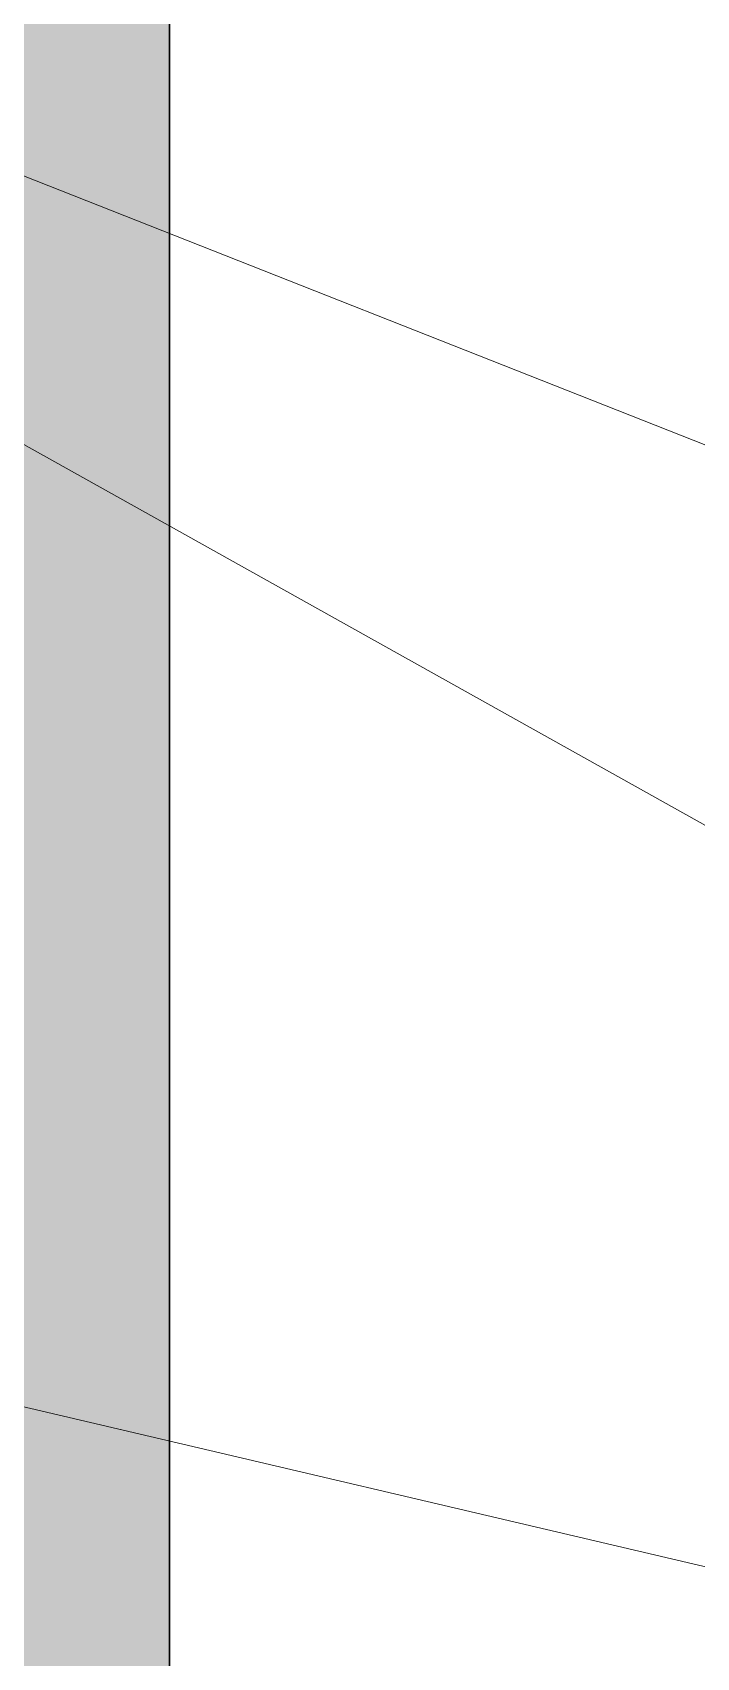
# Model space of a CAD drawing. Header units: metres. Extents: x 0 to 24.2, y -20 to 5.6.
# Drawn here: x 13.717 to 14.268, y -16.657 to -15.309 of the extents above; entities that cross this region are included whole.
import ezdxf

# ---------------------------------------------------------------- set-up
doc = ezdxf.new("R2010")
doc.units = ezdxf.units.M
doc.header["$LTSCALE"] = 0.25
doc.layers.add('ISO-ARISTAS', color=8, linetype='CONTINUOUS')
doc.layers.add('ISO-CONCRETO-SUP', color=254, linetype='CONTINUOUS', true_color=0xe8e8e8)
doc.layers.add('LLAMADAS', color=30, linetype='CONTINUOUS', lineweight=18)

msp = doc.modelspace()

# ---------------------------------------------------------------- linework, layer by layer
at = {"layer": 'ISO-ARISTAS', "color": 250}
for p, q in [((13.8312, -15.45), (13.8312, -15.2)), ((13.8312, -15.2), (13.8312, -15.45)), ((13.8312, -15.7), (13.8312, -15.45)), ((13.8312, -15.45), (13.8312, -15.7)), ((13.8312, -15.95), (13.8312, -15.7)), ((13.8312, -15.7), (13.8312, -15.95)), ((13.8312, -16.2), (13.8312, -15.95)), ((13.8312, -15.95), (13.8312, -16.2)), ((13.8312, -16.45), (13.8312, -16.2)), ((13.8312, -16.2), (13.8312, -16.45)), ((13.8312, -16.7), (13.8312, -16.45)), ((13.8312, -16.45), (13.8312, -16.7))]:
    msp.add_line(p, q, dxfattribs=at)
at = {"layer": 'ISO-CONCRETO-SUP', "true_color": 0xbcb7ad}
for points in [[(13.6147, -15.325), (13.8312, -15.45), (13.6147, -15.075), (13.8312, -15.2)], [(13.6147, -15.575), (13.8312, -15.7), (13.6147, -15.325), (13.8312, -15.45)], [(13.6147, -15.825), (13.8312, -15.95), (13.6147, -15.575), (13.8312, -15.7)], [(13.6147, -16.075), (13.8312, -16.2), (13.6147, -15.825), (13.8312, -15.95)], [(13.6147, -16.325), (13.8312, -16.45), (13.6147, -16.075), (13.8312, -16.2)], [(13.6147, -16.575), (13.8312, -16.7), (13.6147, -16.325), (13.8312, -16.45)], [(13.6147, -16.825), (13.8312, -16.95), (13.6147, -16.575), (13.8312, -16.7)]]:
    msp.add_solid(points, dxfattribs=at)
at = {"layer": 'ISO-CONCRETO-SUP', "true_color": 0xa8a49b}
for points in [[(13.8312, -15.45), (13.7013, -15.525), (13.8312, -15.2), (13.7013, -15.275)], [(13.8312, -15.7), (13.7013, -15.775), (13.8312, -15.45), (13.7013, -15.525)], [(13.8312, -15.95), (13.7013, -16.025), (13.8312, -15.7), (13.7013, -15.775)], [(13.8312, -16.2), (13.7013, -16.275), (13.8312, -15.95), (13.7013, -16.025)], [(13.8312, -16.45), (13.7013, -16.525), (13.8312, -16.2), (13.7013, -16.275)], [(13.8312, -16.7), (13.7013, -16.775), (13.8312, -16.45), (13.7013, -16.525)]]:
    msp.add_solid(points, dxfattribs=at)
at = {"layer": 'LLAMADAS'}
for p, q in [((14.89, -15.8938), (12.642, -15.0066)), ((14.89, -16.31), (13.1107, -15.316)), ((14.89, -16.7263), (13.1817, -16.325))]:
    msp.add_line(p, q, dxfattribs=at)

doc.saveas('drawing.dxf')
